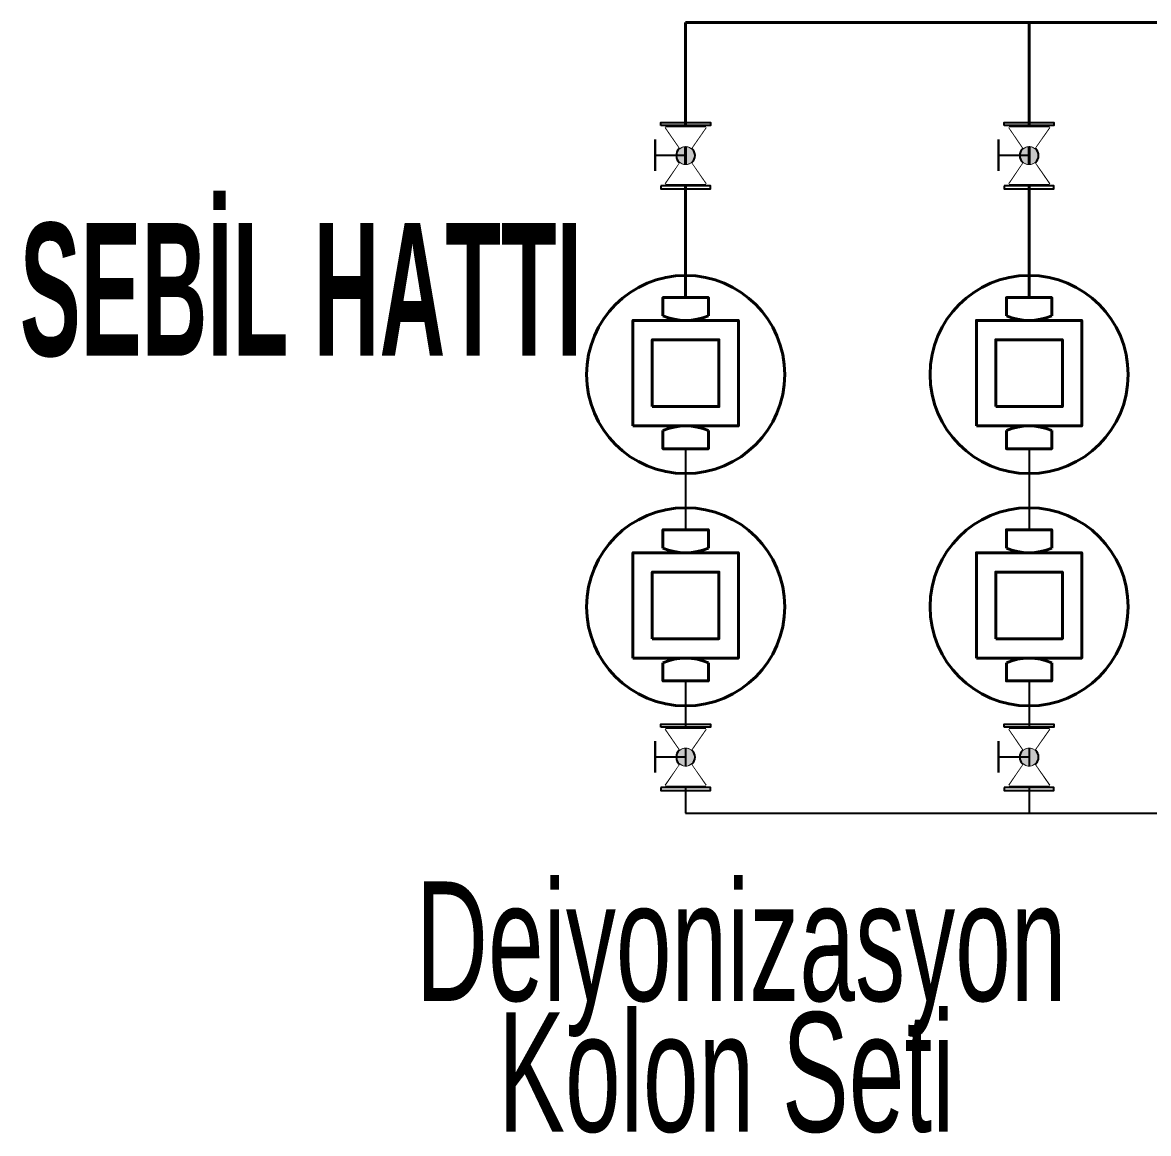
# Model space of a CAD drawing. Header units: centimetres. Extents: x 405464 to 563355, y 50011 to 66875.
# Drawn here: x 494611.5 to 494781.2, y 51844.3 to 52011.7 of the extents above; entities that cross this region are included whole.
import ezdxf
from ezdxf.enums import TextEntityAlignment as Align

# ---------------------------------------------------------------- set-up
doc = ezdxf.new("R2010")
doc.units = ezdxf.units.CM
doc.linetypes.add('SIRKUL-1', pattern=[78, 60, -6, 0, -3, 0, -3, 0, -6])
doc.linetypes.add('SOGUKSU1', pattern=[72, 60, -6, 0, -6])
doc.layers.add('0-KRCN DI SU', color=41, linetype='D')
for name, color, linetype, lineweight in [('0-KRCN-IST-KÜRESEL VANA', 4, 'Continuous', 25), ('0-KRCN-IST-YAZI', 81, 'Continuous', 30), ('0-KRCN-SHT-PROSES-BORU', 1, '0-Y_LINE', 40), ('0-KRCN-SHT-SIRKULASYON', 145, 'SIRKUL-1', 40), ('0-KRCN-SHT-SU-DEPOSU', 4, 'Continuous', 40), ('0-KRCN-SHT-YAZI-ÇAP-TEMSU', 81, 'Continuous', 30), ('0-MEK-SHT-SOGUKSU', 141, 'SOGUKSU1', 30)]:
    doc.layers.add(name, color=color, linetype=linetype, lineweight=lineweight)
doc.styles.add('BORU', font='AGENCYR.TTF')
doc.styles.add('CAP', font='ARIALNB.TTF')
doc.styles.get("Standard").update_dxf_attribs({"font": 'arial.ttf'})
doc.styles.add('TROMANT', font='arial.ttf', dxfattribs={"width": 0.8})
doc.linetypes.add('0-Y_LINE', pattern='A,100,-0.5,["Y",BORU,S=9,R=0,X=0,Y=-4.5],-5', length=105.5)
doc.linetypes.add('D', pattern='A,12,-1,["D",Standard,S=1,R=0,X=-0.1,Y=-0.5],-1.6', length=14.6)

# ---------------------------------------------------------------- blocks, each defined once
blk = doc.blocks.new('A$C660FDDFE')
at = {"layer": '0-KRCN-SHT-SU-DEPOSU'}
for points in [[(-4.89, 12.35), (-4.89, 16.27), (4.89, 16.27), (4.89, 12.35)], [(-4.89, -12.35), (-4.89, -16.27), (4.89, -16.27), (4.89, -12.35)]]:
    blk.add_lwpolyline(points, dxfattribs=at)
for points in [[(-11.35, 11.35), (11.35, 11.35), (11.35, -11.35), (-11.35, -11.35)], [(-7.18, 7.18), (7.18, 7.18), (7.18, -7.18), (-7.18, -7.18)]]:
    blk.add_lwpolyline(points, close=True, dxfattribs=at)
blk.add_circle((0, 0.3), 21.33, dxfattribs=at)
for centre, start, end in [((0, 23.77), 246.8106, 293.1894), ((0, -23.77), 66.8106, 113.1894)]:
    blk.add_arc(centre, 12.42, start, end, dxfattribs=at)
blk = doc.blocks.new('0-MEK-SHT-KÜRESELVANA')
at = {"layer": '0-KRCN-IST-KÜRESEL VANA'}
blk.add_hatch(color=256, dxfattribs=at).paths.add_polyline_path([(1.42, 0, 1), (-1.42, 0, 1)])
for p, q in [((-2.41, 4.6), (2.31, 4.6)), ((0, 4.6), (-2.41, 4.6)), ((0, 0), (0, 4.6)), ((2.31, 4.6), (0, 4.6)), ((-1.12, 0.88), (-4.24, 3.02)), ((-4.24, -3.05), (-4.24, 3.02)), ((-4.24, 3.02), (-4.24, -3.05)), ((1.14, 0.85), (4.3, 3.02)), ((4.3, -3.05), (4.3, 3.02)), ((4.3, 3.02), (4.3, -3.05)), ((-4.24, -3.05), (-1.12, -0.88)), ((4.3, -3.05), (1.14, -0.85))]:
    blk.add_line(p, q, dxfattribs=at)
for points in [[(-4.53, 3.75), (-4.97, 3.75), (-4.97, -3.75), (-4.53, -3.75)], [(4.58, 3.75), (5.03, 3.75), (5.03, -3.75), (4.58, -3.75)]]:
    blk.add_lwpolyline(points, close=True, dxfattribs=at)
blk.add_circle((0, 0), 1.42, dxfattribs=at)
for points in [[(-4.24, 3.02), (-4.24, -3.05), (-1.12, -0.88), (-1.16, -0.82), (-1.21, -0.74), (-1.25, -0.68), (-1.3, -0.58), (-1.33, -0.5), (-1.35, -0.44), (-1.38, -0.34), (-1.41, -0.21), (-1.42, -0.11), (-1.42, -0.03), (-1.42, 0.06), (-1.41, 0.17), (-1.4, 0.25), (-1.38, 0.33), (-1.35, 0.43), (-1.32, 0.54), (-1.28, 0.61), (-1.25, 0.68), (-1.22, 0.73), (-1.18, 0.79), (-1.14, 0.85), (-1.12, 0.88)], [(4.3, 3.02), (4.3, -3.05), (1.12, -0.88), (1.16, -0.82), (1.21, -0.74), (1.25, -0.68), (1.3, -0.58), (1.33, -0.5), (1.35, -0.44), (1.38, -0.34), (1.41, -0.21), (1.42, -0.11), (1.42, -0.03), (1.42, 0.06), (1.41, 0.17), (1.4, 0.25), (1.38, 0.33), (1.35, 0.43), (1.32, 0.54), (1.28, 0.61), (1.25, 0.68), (1.22, 0.73), (1.18, 0.79), (1.14, 0.85), (1.12, 0.88)]]:
    blk.add_wipeout(points).dxf.layer = '0-KRCN-IST-KÜRESEL VANA'

msp = doc.modelspace()

# ---------------------------------------------------------------- linework, layer by layer
at = {"layer": '0-KRCN DI SU', "linetype": 'D', "ltscale": 5}
for p, q in [((494711.45, 51947.49), (494711.45, 51935.26)), ((494763.23, 51947.49), (494763.23, 51935.26)), ((494711.45, 51912.49), (494711.45, 51892.56)), ((494763.23, 51912.49), (494763.23, 51892.56)), ((494711.45, 51892.56), (495388.43, 51892.56))]:
    msp.add_line(p, q, dxfattribs=at)
at = {"layer": '0-KRCN-SHT-PROSES-BORU'}
for p, q in [((494711.45, 52011.71), (494711.45, 51970.26)), ((494711.45, 52011.71), (494872.11, 52011.71)), ((494763.23, 52011.71), (494763.23, 51970.26))]:
    msp.add_line(p, q, dxfattribs=at)

# ---------------------------------------------------------------- block references
at = {"layer": '0-KRCN-SHT-SIRKULASYON', "xscale": -0.7, "yscale": 0.7, "zscale": 0.7, "rotation": 179.9999999999999}
for p in [(494711.45, 51958.87), (494763.23, 51958.87), (494711.45, 51923.87), (494763.23, 51923.87)]:
    msp.add_blockref('A$C660FDDFE', p, dxfattribs=at)

# ---------------------------------------------------------------- texts
at = {"layer": '0-KRCN-IST-YAZI', "style": 'TROMANT', "width": 0.6}
for s, p in [('Deiyonizasyon', (494719.81, 51873.26)), ('Kolon Seti', (494717.59, 51853.54))]:
    msp.add_text(s, height=18, dxfattribs=at).set_placement(p, align=Align.MIDDLE_CENTER)
at = {"layer": '0-KRCN-SHT-YAZI-ÇAP-TEMSU', "linetype": 'Continuous', "style": 'CAP', "width": 0.6}
msp.add_text('SEBİL HATTI', height=20, dxfattribs=at).set_placement((494611.09, 51961.49))

# ---------------------------------------------------------------- next in the draw order: block references
at = {"layer": '0-MEK-SHT-SOGUKSU', "xscale": -1}
for p, rotation in [((494711.45, 51991.66), 89.99999999999991), ((494763.23, 51991.66), 89.9999999999999), ((494711.45, 51901), 89.9999999999999), ((494763.23, 51901), 89.9999999999999)]:
    msp.add_blockref('0-MEK-SHT-KÜRESELVANA', p, dxfattribs=dict(at, rotation=rotation))

doc.saveas('drawing.dxf')
